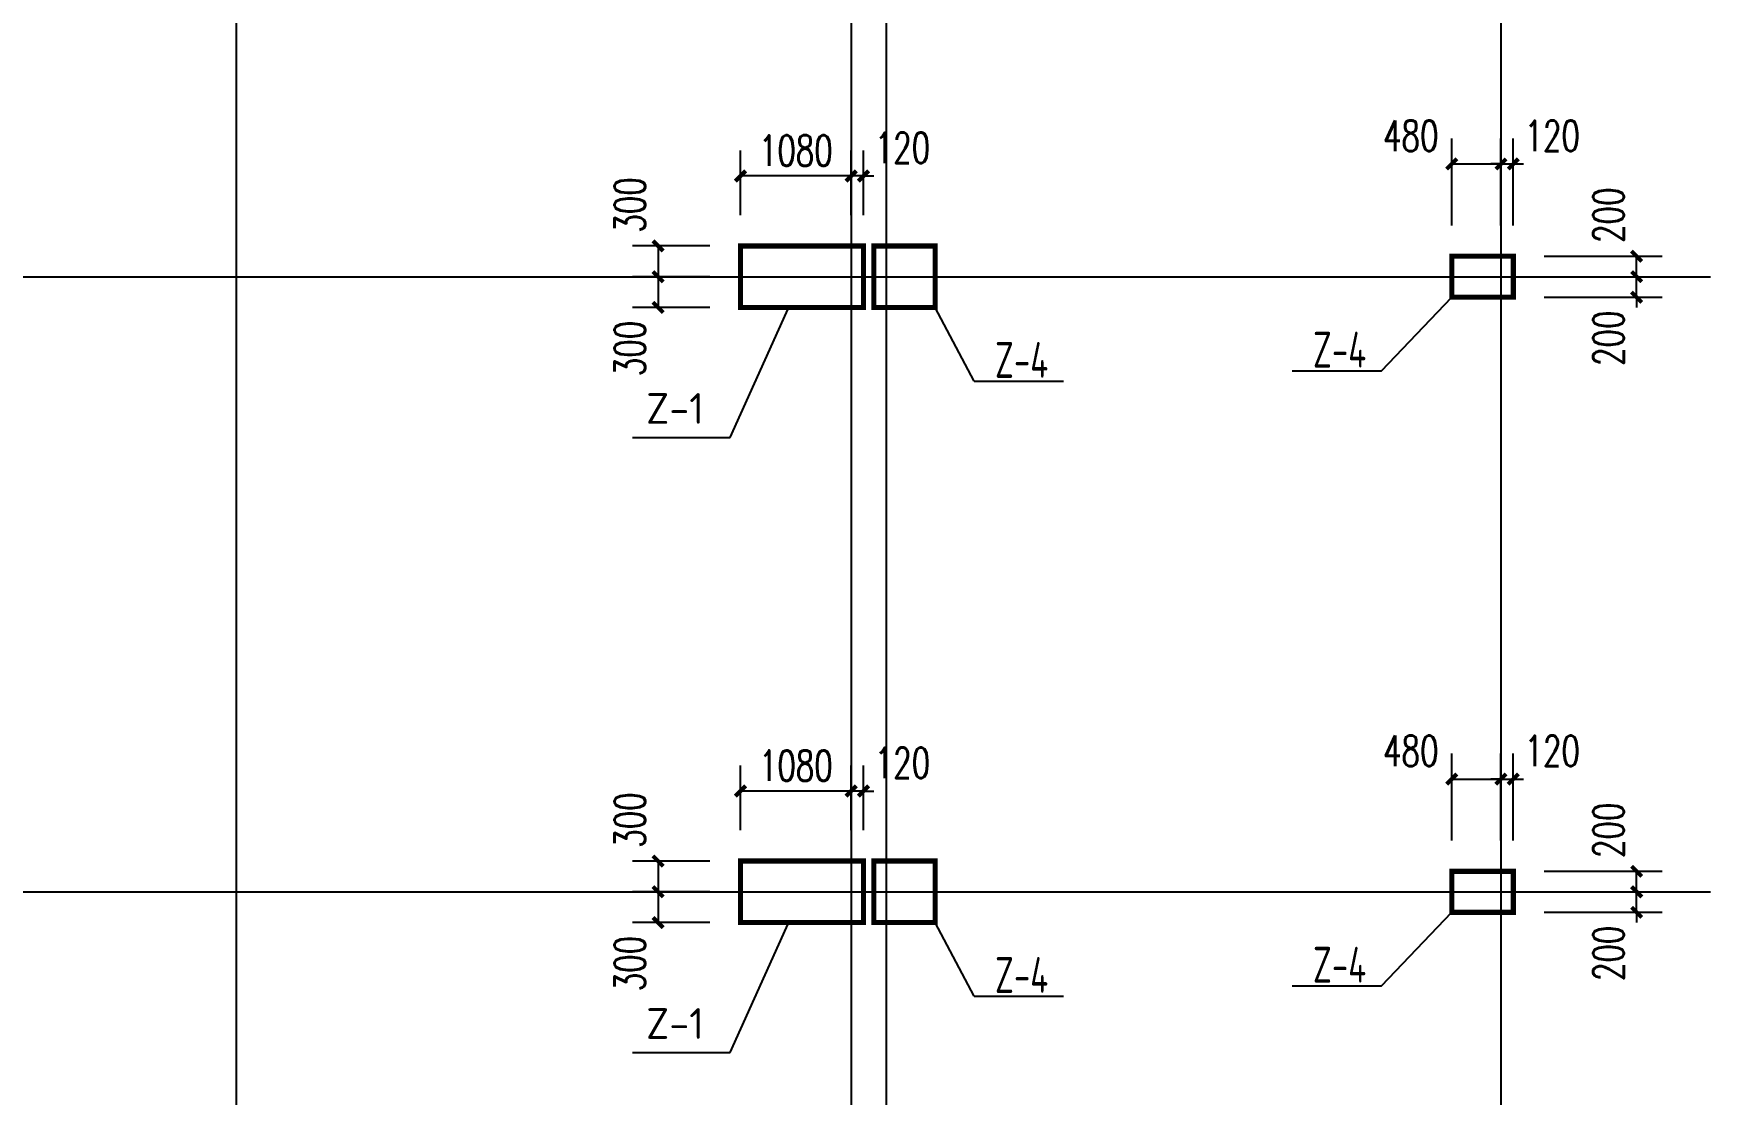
# Model space of a CAD drawing. Extents: x -73672 to 366960, y -527333 to 140666.
# Drawn here: x 288286 to 304648, y -39866 to -29517 of the extents above; entities that cross this region are included whole.
import ezdxf
from ezdxf.enums import TextEntityAlignment as Align

# ---------------------------------------------------------------- set-up
doc = ezdxf.new("R2010")
doc.units = 0
doc.header["$LTSCALE"] = 1000
doc.header["$MEASUREMENT"] = 0
for name, color, linetype in [('COLU_DE_TEXT', 7, 'Continuous'), ('COLUMN', 9, 'Continuous'), ('NUM', 3, 'Continuous'), ('建-尺寸', 3, 'Continuous')]:
    doc.layers.add(name, color=color, linetype=linetype)
doc.styles.add('A-DIM_T3', font='SIMPLEX', dxfattribs={"width": 0.705882, "bigfont": 'GBCBIG'})
doc.styles.add('TSSD_Norm', font='Tssdeng.shx', dxfattribs={"bigfont": 'hztxt.shx'})
doc.styles.add('TSSD_Rein', font='Tssdeng.shx', dxfattribs={"width": 0.7, "bigfont": 'hztxt.shx'})
doc.dimstyles.new('A-DIM-100', dxfattribs={"dimtxt": 297.5, "dimasz": 100, "dimexe": 250, "dimexo": 300, "dimgap": 100, "dimtad": 1, "dimdec": 0, "dimzin": 0, "dimdsep": 46, "dimtxsty": 'A-DIM_T3', "dimblk": 'ARCHTICK', "dimcen": 0.09, "dimclrt": 7, "dimazin": 2, "dimtfac": 1, "dimtdec": 0, "dimtix": 1, "dimtmove": 2, "dimatfit": 3, "dimfxl": 0, "dimtolj": 1, "dimtzin": 0, "dimarcsym": 0})

# ---------------------------------------------------------------- blocks, each defined once
blk = doc.blocks.new('_ArchTick')
at = {"color": 0, "linetype": 'ByBlock', "const_width": 0.4}
blk.add_lwpolyline([(-0.5, -0.5), (0.5, 0.5)], dxfattribs=at)
blk = doc.blocks.new('*D8425')
at = {"layer": 'Defpoints', "color": 0}
for p in [(296264, -30906), (296264, -31589), (296384, -31589)]:
    blk.add_point(p, dxfattribs=at)
at = {"layer": '建-尺寸', "color": 0, "lineweight": -2}
for p, q in [((296264, -31289), (296264, -30656)), ((296384, -31289), (296384, -30656)), ((296264, -30906), (296164, -30906)), ((296384, -30906), (296264, -30906)), ((296384, -30906), (296484, -30906))]:
    blk.add_line(p, q, dxfattribs=at)
at = {"layer": '建-尺寸', "color": 0, "linetype": 'ByBlock', "lineweight": -2, "xscale": 100, "yscale": 100, "zscale": 100}
blk.add_blockref('_ArchTick', (296264, -30906), dxfattribs=at)
at = {"layer": '建-尺寸', "color": 0, "linetype": 'ByBlock', "lineweight": -2, "xscale": 100, "yscale": 100, "zscale": 100, "rotation": 180}
blk.add_blockref('_ArchTick', (296384, -30906), dxfattribs=at)
at = {"layer": '建-尺寸', "color": 7, "insert": (296764, -30631), "char_height": 297.5, "attachment_point": 5, "style": 'A-DIM_T3'}
blk.add_mtext('\\A1;120', dxfattribs=at)
blk = doc.blocks.new('*D8426')
at = {"layer": 'Defpoints', "color": 0}
for p in [(295184, -30906), (295184, -31589), (296264, -31589)]:
    blk.add_point(p, dxfattribs=at)
at = {"layer": '建-尺寸', "color": 0, "lineweight": -2}
for p, q in [((295184, -31289), (295184, -30656)), ((296264, -31289), (296264, -30656)), ((296264, -30906), (295184, -30906))]:
    blk.add_line(p, q, dxfattribs=at)
at = {"layer": '建-尺寸', "color": 0, "linetype": 'ByBlock', "lineweight": -2, "xscale": 100, "yscale": 100, "zscale": 100, "rotation": 180}
blk.add_blockref('_ArchTick', (295184, -30906), dxfattribs=at)
at = {"layer": '建-尺寸', "color": 0, "linetype": 'ByBlock', "lineweight": -2, "xscale": 100, "yscale": 100, "zscale": 100}
blk.add_blockref('_ArchTick', (296264, -30906), dxfattribs=at)
at = {"layer": '建-尺寸', "color": 7, "insert": (295724, -30658), "char_height": 297.5, "attachment_point": 5, "style": 'A-DIM_T3'}
blk.add_mtext('\\A1;1080', dxfattribs=at)
blk = doc.blocks.new('*D8427')
at = {"layer": 'Defpoints', "color": 0}
for p in [(295184, -31589), (294380, -31889), (295184, -31889)]:
    blk.add_point(p, dxfattribs=at)
at = {"layer": '建-尺寸', "color": 0, "lineweight": -2}
for p, q in [((294884, -31589), (294130, -31589)), ((294380, -31589), (294380, -31889)), ((294884, -31889), (294130, -31889))]:
    blk.add_line(p, q, dxfattribs=at)
at = {"layer": '建-尺寸', "color": 0, "linetype": 'ByBlock', "lineweight": -2, "xscale": 100, "yscale": 100, "zscale": 100}
for p, rotation in [((294380, -31589), 90), ((294380, -31889), 270)]:
    blk.add_blockref('_ArchTick', p, dxfattribs=dict(at, rotation=rotation))
at = {"layer": '建-尺寸', "color": 7, "insert": (294105, -31189), "char_height": 297.5, "attachment_point": 5, "rotation": 90, "style": 'A-DIM_T3'}
blk.add_mtext('\\A1;300', dxfattribs=at)
blk = doc.blocks.new('*D8428')
at = {"layer": 'Defpoints', "color": 0}
for p in [(295184, -31889), (294380, -32189), (295184, -32189)]:
    blk.add_point(p, dxfattribs=at)
at = {"layer": '建-尺寸', "color": 0, "lineweight": -2}
for p, q in [((294884, -31889), (294130, -31889)), ((294380, -31889), (294380, -32189)), ((294884, -32189), (294130, -32189))]:
    blk.add_line(p, q, dxfattribs=at)
at = {"layer": '建-尺寸', "color": 0, "linetype": 'ByBlock', "lineweight": -2, "xscale": 100, "yscale": 100, "zscale": 100}
for p, rotation in [((294380, -31889), 90), ((294380, -32189), 270)]:
    blk.add_blockref('_ArchTick', p, dxfattribs=dict(at, rotation=rotation))
at = {"layer": '建-尺寸', "color": 7, "insert": (294105, -32589), "char_height": 297.5, "attachment_point": 5, "rotation": 90, "style": 'A-DIM_T3'}
blk.add_mtext('\\A1;300', dxfattribs=at)
blk = doc.blocks.new('*D8429')
at = {"layer": 'Defpoints', "color": 0}
for p in [(296264, -36906), (296264, -37589), (296384, -37589)]:
    blk.add_point(p, dxfattribs=at)
at = {"layer": '建-尺寸', "color": 0, "lineweight": -2}
for p, q in [((296264, -37289), (296264, -36656)), ((296384, -37289), (296384, -36656)), ((296264, -36906), (296164, -36906)), ((296384, -36906), (296264, -36906)), ((296384, -36906), (296484, -36906))]:
    blk.add_line(p, q, dxfattribs=at)
at = {"layer": '建-尺寸', "color": 0, "linetype": 'ByBlock', "lineweight": -2, "xscale": 100, "yscale": 100, "zscale": 100}
blk.add_blockref('_ArchTick', (296264, -36906), dxfattribs=at)
at = {"layer": '建-尺寸', "color": 0, "linetype": 'ByBlock', "lineweight": -2, "xscale": 100, "yscale": 100, "zscale": 100, "rotation": 180}
blk.add_blockref('_ArchTick', (296384, -36906), dxfattribs=at)
at = {"layer": '建-尺寸', "color": 7, "insert": (296764, -36631), "char_height": 297.5, "attachment_point": 5, "style": 'A-DIM_T3'}
blk.add_mtext('\\A1;120', dxfattribs=at)
blk = doc.blocks.new('*D8430')
at = {"layer": 'Defpoints', "color": 0}
for p in [(295184, -36906), (295184, -37589), (296264, -37589)]:
    blk.add_point(p, dxfattribs=at)
at = {"layer": '建-尺寸', "color": 0, "lineweight": -2}
for p, q in [((295184, -37289), (295184, -36656)), ((296264, -37289), (296264, -36656)), ((296264, -36906), (295184, -36906))]:
    blk.add_line(p, q, dxfattribs=at)
at = {"layer": '建-尺寸', "color": 0, "linetype": 'ByBlock', "lineweight": -2, "xscale": 100, "yscale": 100, "zscale": 100, "rotation": 180}
blk.add_blockref('_ArchTick', (295184, -36906), dxfattribs=at)
at = {"layer": '建-尺寸', "color": 0, "linetype": 'ByBlock', "lineweight": -2, "xscale": 100, "yscale": 100, "zscale": 100}
blk.add_blockref('_ArchTick', (296264, -36906), dxfattribs=at)
at = {"layer": '建-尺寸', "color": 7, "insert": (295724, -36658), "char_height": 297.5, "attachment_point": 5, "style": 'A-DIM_T3'}
blk.add_mtext('\\A1;1080', dxfattribs=at)
blk = doc.blocks.new('*D8431')
at = {"layer": 'Defpoints', "color": 0}
for p in [(295184, -37589), (294380, -37889), (295184, -37889)]:
    blk.add_point(p, dxfattribs=at)
at = {"layer": '建-尺寸', "color": 0, "lineweight": -2}
for p, q in [((294884, -37589), (294130, -37589)), ((294380, -37589), (294380, -37889)), ((294884, -37889), (294130, -37889))]:
    blk.add_line(p, q, dxfattribs=at)
at = {"layer": '建-尺寸', "color": 0, "linetype": 'ByBlock', "lineweight": -2, "xscale": 100, "yscale": 100, "zscale": 100}
for p, rotation in [((294380, -37589), 90), ((294380, -37889), 270)]:
    blk.add_blockref('_ArchTick', p, dxfattribs=dict(at, rotation=rotation))
at = {"layer": '建-尺寸', "color": 7, "insert": (294105, -37189), "char_height": 297.5, "attachment_point": 5, "rotation": 90, "style": 'A-DIM_T3'}
blk.add_mtext('\\A1;300', dxfattribs=at)
blk = doc.blocks.new('*D8432')
at = {"layer": 'Defpoints', "color": 0}
for p in [(295184, -37889), (294380, -38189), (295184, -38189)]:
    blk.add_point(p, dxfattribs=at)
at = {"layer": '建-尺寸', "color": 0, "lineweight": -2}
for p, q in [((294884, -37889), (294130, -37889)), ((294380, -37889), (294380, -38189)), ((294884, -38189), (294130, -38189))]:
    blk.add_line(p, q, dxfattribs=at)
at = {"layer": '建-尺寸', "color": 0, "linetype": 'ByBlock', "lineweight": -2, "xscale": 100, "yscale": 100, "zscale": 100}
for p, rotation in [((294380, -37889), 90), ((294380, -38189), 270)]:
    blk.add_blockref('_ArchTick', p, dxfattribs=dict(at, rotation=rotation))
at = {"layer": '建-尺寸', "color": 7, "insert": (294105, -38589), "char_height": 297.5, "attachment_point": 5, "rotation": 90, "style": 'A-DIM_T3'}
blk.add_mtext('\\A1;300', dxfattribs=at)
blk = doc.blocks.new('*D8504')
at = {"layer": 'Defpoints', "color": 0}
for p in [(302724, -31889), (303928, -31889), (302724, -32089)]:
    blk.add_point(p, dxfattribs=at)
at = {"layer": '建-尺寸', "color": 0, "lineweight": -2}
for p, q in [((303024, -31889), (304178, -31889)), ((303928, -31889), (303928, -31789)), ((303928, -32089), (303928, -31889)), ((303024, -32089), (304178, -32089)), ((303928, -32089), (303928, -32189))]:
    blk.add_line(p, q, dxfattribs=at)
at = {"layer": '建-尺寸', "color": 0, "linetype": 'ByBlock', "lineweight": -2, "xscale": 100, "yscale": 100, "zscale": 100}
for p, rotation in [((303928, -31889), 270), ((303928, -32089), 90)]:
    blk.add_blockref('_ArchTick', p, dxfattribs=dict(at, rotation=rotation))
at = {"layer": '建-尺寸', "color": 7, "insert": (303653, -32489), "char_height": 297.5, "attachment_point": 5, "rotation": 90, "style": 'A-DIM_T3'}
blk.add_mtext('\\A1;200', dxfattribs=at)
blk = doc.blocks.new('*D8505')
at = {"layer": 'Defpoints', "color": 0}
for p in [(302724, -31689), (303928, -31689), (302724, -31889)]:
    blk.add_point(p, dxfattribs=at)
at = {"layer": '建-尺寸', "color": 0, "lineweight": -2}
for p, q in [((303024, -31689), (304178, -31689)), ((303928, -31889), (303928, -31689)), ((303024, -31889), (304178, -31889))]:
    blk.add_line(p, q, dxfattribs=at)
at = {"layer": '建-尺寸', "color": 0, "linetype": 'ByBlock', "lineweight": -2, "xscale": 100, "yscale": 100, "zscale": 100}
for p, rotation in [((303928, -31689), 90), ((303928, -31889), 270)]:
    blk.add_blockref('_ArchTick', p, dxfattribs=dict(at, rotation=rotation))
at = {"layer": '建-尺寸', "color": 7, "insert": (303653, -31289), "char_height": 297.5, "attachment_point": 5, "rotation": 90, "style": 'A-DIM_T3'}
blk.add_mtext('\\A1;200', dxfattribs=at)
blk = doc.blocks.new('*D8506')
at = {"layer": 'Defpoints', "color": 0}
for p in [(302604, -30789), (302124, -31689), (302604, -31689)]:
    blk.add_point(p, dxfattribs=at)
at = {"layer": '建-尺寸', "color": 0, "lineweight": -2}
for p, q in [((302124, -31389), (302124, -30539)), ((302604, -31389), (302604, -30539)), ((302124, -30789), (302604, -30789))]:
    blk.add_line(p, q, dxfattribs=at)
at = {"layer": '建-尺寸', "color": 0, "linetype": 'ByBlock', "lineweight": -2, "xscale": 100, "yscale": 100, "zscale": 100, "rotation": 180}
blk.add_blockref('_ArchTick', (302124, -30789), dxfattribs=at)
at = {"layer": '建-尺寸', "color": 0, "linetype": 'ByBlock', "lineweight": -2, "xscale": 100, "yscale": 100, "zscale": 100}
blk.add_blockref('_ArchTick', (302604, -30789), dxfattribs=at)
at = {"layer": '建-尺寸', "color": 7, "insert": (301724, -30514), "char_height": 297.5, "attachment_point": 5, "style": 'A-DIM_T3'}
blk.add_mtext('\\A1;480', dxfattribs=at)
blk = doc.blocks.new('*D8507')
at = {"layer": 'Defpoints', "color": 0}
for p in [(302724, -30789), (302604, -31689), (302724, -31689)]:
    blk.add_point(p, dxfattribs=at)
at = {"layer": '建-尺寸', "color": 0, "lineweight": -2}
for p, q in [((302604, -31389), (302604, -30539)), ((302724, -31389), (302724, -30539)), ((302604, -30789), (302504, -30789)), ((302604, -30789), (302724, -30789)), ((302724, -30789), (302824, -30789))]:
    blk.add_line(p, q, dxfattribs=at)
at = {"layer": '建-尺寸', "color": 0, "linetype": 'ByBlock', "lineweight": -2, "xscale": 100, "yscale": 100, "zscale": 100}
blk.add_blockref('_ArchTick', (302604, -30789), dxfattribs=at)
at = {"layer": '建-尺寸', "color": 0, "linetype": 'ByBlock', "lineweight": -2, "xscale": 100, "yscale": 100, "zscale": 100, "rotation": 180}
blk.add_blockref('_ArchTick', (302724, -30789), dxfattribs=at)
at = {"layer": '建-尺寸', "color": 7, "insert": (303104, -30514), "char_height": 297.5, "attachment_point": 5, "style": 'A-DIM_T3'}
blk.add_mtext('\\A1;120', dxfattribs=at)
blk = doc.blocks.new('*D9061')
at = {"layer": 'Defpoints', "color": 0}
for p in [(302724, -37889), (303928, -37889), (302724, -38089)]:
    blk.add_point(p, dxfattribs=at)
at = {"layer": '建-尺寸', "color": 0, "lineweight": -2}
for p, q in [((303928, -37889), (303928, -37789)), ((303024, -37889), (304178, -37889)), ((303928, -38089), (303928, -37889)), ((303024, -38089), (304178, -38089)), ((303928, -38089), (303928, -38189))]:
    blk.add_line(p, q, dxfattribs=at)
at = {"layer": '建-尺寸', "color": 0, "linetype": 'ByBlock', "lineweight": -2, "xscale": 100, "yscale": 100, "zscale": 100}
for p, rotation in [((303928, -37889), 270), ((303928, -38089), 90)]:
    blk.add_blockref('_ArchTick', p, dxfattribs=dict(at, rotation=rotation))
at = {"layer": '建-尺寸', "color": 7, "insert": (303653, -38489), "char_height": 297.5, "attachment_point": 5, "rotation": 90, "style": 'A-DIM_T3'}
blk.add_mtext('\\A1;200', dxfattribs=at)
blk = doc.blocks.new('*D9062')
at = {"layer": 'Defpoints', "color": 0}
for p in [(302724, -37689), (303928, -37689), (302724, -37889)]:
    blk.add_point(p, dxfattribs=at)
at = {"layer": '建-尺寸', "color": 0, "lineweight": -2}
for p, q in [((303024, -37689), (304178, -37689)), ((303928, -37889), (303928, -37689)), ((303024, -37889), (304178, -37889))]:
    blk.add_line(p, q, dxfattribs=at)
at = {"layer": '建-尺寸', "color": 0, "linetype": 'ByBlock', "lineweight": -2, "xscale": 100, "yscale": 100, "zscale": 100}
for p, rotation in [((303928, -37689), 90), ((303928, -37889), 270)]:
    blk.add_blockref('_ArchTick', p, dxfattribs=dict(at, rotation=rotation))
at = {"layer": '建-尺寸', "color": 7, "insert": (303653, -37289), "char_height": 297.5, "attachment_point": 5, "rotation": 90, "style": 'A-DIM_T3'}
blk.add_mtext('\\A1;200', dxfattribs=at)
blk = doc.blocks.new('*D9063')
at = {"layer": 'Defpoints', "color": 0}
for p in [(302604, -36789), (302124, -37689), (302604, -37689)]:
    blk.add_point(p, dxfattribs=at)
at = {"layer": '建-尺寸', "color": 0, "lineweight": -2}
for p, q in [((302124, -37389), (302124, -36539)), ((302604, -37389), (302604, -36539)), ((302124, -36789), (302604, -36789))]:
    blk.add_line(p, q, dxfattribs=at)
at = {"layer": '建-尺寸', "color": 0, "linetype": 'ByBlock', "lineweight": -2, "xscale": 100, "yscale": 100, "zscale": 100, "rotation": 180}
blk.add_blockref('_ArchTick', (302124, -36789), dxfattribs=at)
at = {"layer": '建-尺寸', "color": 0, "linetype": 'ByBlock', "lineweight": -2, "xscale": 100, "yscale": 100, "zscale": 100}
blk.add_blockref('_ArchTick', (302604, -36789), dxfattribs=at)
at = {"layer": '建-尺寸', "color": 7, "insert": (301724, -36514), "char_height": 297.5, "attachment_point": 5, "style": 'A-DIM_T3'}
blk.add_mtext('\\A1;480', dxfattribs=at)
blk = doc.blocks.new('*D9064')
at = {"layer": 'Defpoints', "color": 0}
for p in [(302724, -36789), (302604, -37689), (302724, -37689)]:
    blk.add_point(p, dxfattribs=at)
at = {"layer": '建-尺寸', "color": 0, "lineweight": -2}
for p, q in [((302604, -37389), (302604, -36539)), ((302724, -37389), (302724, -36539)), ((302604, -36789), (302504, -36789)), ((302604, -36789), (302724, -36789)), ((302724, -36789), (302824, -36789))]:
    blk.add_line(p, q, dxfattribs=at)
at = {"layer": '建-尺寸', "color": 0, "linetype": 'ByBlock', "lineweight": -2, "xscale": 100, "yscale": 100, "zscale": 100}
blk.add_blockref('_ArchTick', (302604, -36789), dxfattribs=at)
at = {"layer": '建-尺寸', "color": 0, "linetype": 'ByBlock', "lineweight": -2, "xscale": 100, "yscale": 100, "zscale": 100, "rotation": 180}
blk.add_blockref('_ArchTick', (302724, -36789), dxfattribs=at)
at = {"layer": '建-尺寸', "color": 7, "insert": (303104, -36514), "char_height": 297.5, "attachment_point": 5, "style": 'A-DIM_T3'}
blk.add_mtext('\\A1;120', dxfattribs=at)

msp = doc.modelspace()

# ---------------------------------------------------------------- linework, layer by layer
at = {"color": 1}
for p, q in [((290264.15, -24236.64), (290264.15, -84710.49)), ((296264.15, -24236.64), (296264.15, -84710.49)), ((296604.15, -24236.64), (296604.15, -84710.49)), ((302604.15, -24236.64), (302604.15, -84710.49)), ((185878.49, -31888.84), (304648.09, -31888.84)), ((185878.49, -37888.84), (304648.09, -37888.84))]:
    msp.add_line(p, q, dxfattribs=at)
at = {"color": 0}
for p, q in [((295081.71, -33456.61), (295663.03, -32171.73)), ((297464.91, -32907.28), (297084.15, -32188.84)), ((301439.45, -32807.28), (302124.15, -32088.84)), ((300567.4, -32807.28), (301439.45, -32807.28)), ((297464.91, -32907.28), (298336.96, -32907.28)), ((294129.16, -33456.61), (295081.71, -33456.61)), ((301439.45, -38807.28), (302124.15, -38088.84)), ((295081.71, -39456.61), (295663.03, -38171.73)), ((297464.91, -38907.28), (297084.15, -38188.84)), ((297464.91, -38907.28), (298336.96, -38907.28)), ((300567.4, -38807.28), (301439.45, -38807.28)), ((294129.16, -39456.61), (295081.71, -39456.61))]:
    msp.add_line(p, q, dxfattribs=at)
at = {"color": 0, "const_width": 50}
for points in [[(295184.15, -32188.84), (295184.15, -31588.84), (296384.15, -31588.84), (296384.15, -32188.84), (295184.15, -32188.84)], [(297084.15, -31588.84), (296484.15, -31588.84), (296484.15, -32188.84), (297084.15, -32188.84), (297084.15, -31588.84)], [(302724.15, -31688.84), (302124.15, -31688.84), (302124.15, -32088.84), (302724.15, -32088.84), (302724.15, -31688.84)], [(295184.15, -38188.84), (295184.15, -37588.84), (296384.15, -37588.84), (296384.15, -38188.84), (295184.15, -38188.84)], [(297084.15, -37588.84), (296484.15, -37588.84), (296484.15, -38188.84), (297084.15, -38188.84), (297084.15, -37588.84)], [(302724.15, -37688.84), (302124.15, -37688.84), (302124.15, -38088.84), (302724.15, -38088.84), (302724.15, -37688.84)]]:
    msp.add_lwpolyline(points, dxfattribs=at)
at = {"layer": 'COLUMN'}
for points in [[(295184.15, -31588.84), (295184.15, -32188.84), (296384.15, -32188.84), (296384.15, -31588.84)], [(296484.15, -32188.84), (297084.15, -32188.84), (297084.15, -31588.84), (296484.15, -31588.84)], [(302124.15, -32088.84), (302724.15, -32088.84), (302724.15, -31688.84), (302124.15, -31688.84)], [(295184.15, -37588.84), (295184.15, -38188.84), (296384.15, -38188.84), (296384.15, -37588.84)], [(296484.15, -38188.84), (297084.15, -38188.84), (297084.15, -37588.84), (296484.15, -37588.84)], [(302124.15, -38088.84), (302724.15, -38088.84), (302724.15, -37688.84), (302124.15, -37688.84)]]:
    msp.add_lwpolyline(points, close=True, dxfattribs=at)

# ---------------------------------------------------------------- texts
at = {"layer": 'COLU_DE_TEXT', "style": 'TSSD_Rein', "width": 0.7}
for p in [(297926.99, -32699.71), (301029.48, -32599.71), (301029.48, -38599.71), (297926.99, -38699.71)]:
    msp.add_text('Z-4', height=350, dxfattribs=at).set_placement(p, align=Align.MIDDLE)
at = {"layer": 'NUM', "style": 'TSSD_Norm'}
for p in [(294545.34, -33323.69), (294545.34, -39323.69)]:
    msp.add_text('Z-1', height=300, dxfattribs=at).set_placement(p, align=Align.CENTER)

# ---------------------------------------------------------------- dimensions: what is measured, and where the dimension line sits
at = {"layer": '建-尺寸', "color": 0}
for base, p1, p2, angle, picture, middle in [((302604.15, -30788.88), (302124.15, -31688.84), (302604.15, -31688.84), 0, '*D8506', (301724.15, -30513.88)), ((302724.15, -30788.88), (302604.15, -31688.84), (302724.15, -31688.84), 0, '*D8507', (303104.15, -30513.88)), ((296264.15, -30906.25), (296384.15, -31588.84), (296264.15, -31588.84), 180, '*D8425', (296764.15, -30631.25)), ((294380.15, -31888.84), (295184.15, -31588.84), (295184.15, -31888.84), 270, '*D8427', (294105.15, -31188.84)), ((303928.4, -31688.84), (302724.15, -31888.84), (302724.15, -31688.84), 90, '*D8505', (303653.4, -31288.84)), ((294380.15, -32188.84), (295184.15, -31888.84), (295184.15, -32188.84), 270, '*D8428', (294105.15, -32588.84)), ((303928.4, -31888.84), (302724.15, -32088.84), (302724.15, -31888.84), 90, '*D8504', (303653.4, -32488.84)), ((302604.15, -36788.88), (302124.15, -37688.84), (302604.15, -37688.84), 0, '*D9063', (301724.15, -36513.88)), ((302724.15, -36788.88), (302604.15, -37688.84), (302724.15, -37688.84), 0, '*D9064', (303104.15, -36513.88)), ((296264.15, -36906.25), (296384.15, -37588.84), (296264.15, -37588.84), 180, '*D8429', (296764.15, -36631.25)), ((294380.15, -37888.84), (295184.15, -37588.84), (295184.15, -37888.84), 270, '*D8431', (294105.15, -37188.84)), ((303928.4, -37688.84), (302724.15, -37888.84), (302724.15, -37688.84), 90, '*D9062', (303653.4, -37288.84)), ((303928.4, -37888.84), (302724.15, -38088.84), (302724.15, -37888.84), 90, '*D9061', (303653.4, -38488.84)), ((294380.15, -38188.84), (295184.15, -37888.84), (295184.15, -38188.84), 270, '*D8432', (294105.15, -38588.84))]:
    dim = msp.add_linear_dim(base=base, p1=p1, p2=p2, angle=angle, dimstyle='A-DIM-100', dxfattribs=at)
    dim.commit()
    dim.dimension.update_dxf_attribs({"geometry": picture, "text_midpoint": middle, "dimtype": 161})
for p1, p2, picture, middle in [((296264.15, -31588.84), (295184.15, -31588.84), '*D8426', (295724.15, -30657.5)), ((296264.15, -37588.84), (295184.15, -37588.84), '*D8430', (295724.15, -36657.5))]:
    dim = msp.add_aligned_dim(p1=p1, p2=p2, distance=-682.58, dimstyle='A-DIM-100', dxfattribs=at)
    dim.commit()
    dim.dimension.update_dxf_attribs({"geometry": picture, "text_midpoint": middle})

doc.saveas('drawing.dxf')
